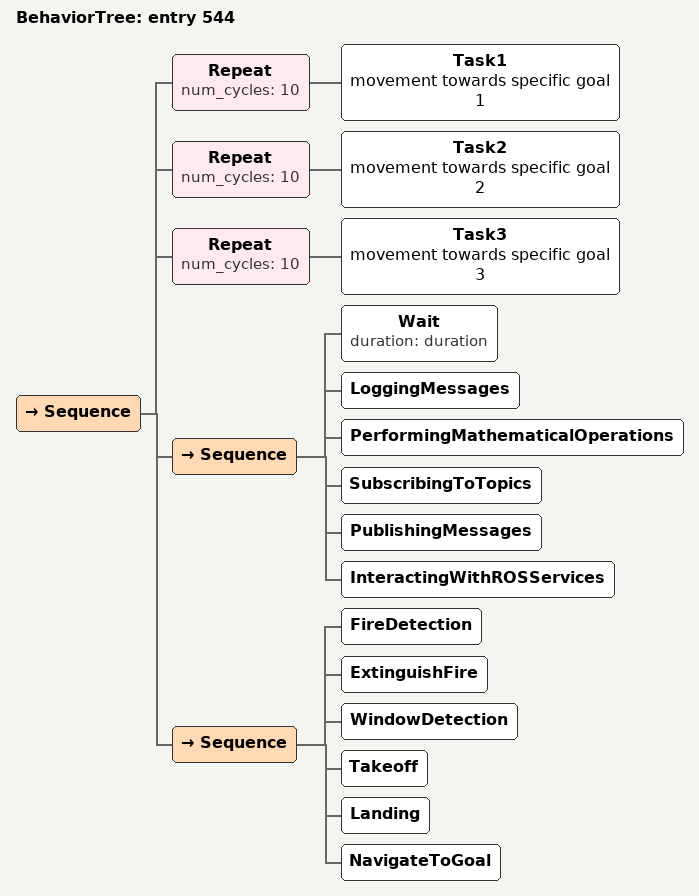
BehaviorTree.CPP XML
<?xml version="1.0" encoding="UTF-8"?>
<root BTCPP_format="4">
  <BehaviorTree ID="entry 544">
    <Sequence>
      <Repeat num_cycles="10">
        <Task1 name="movement towards specific goal 1"/>
      </Repeat>
      <Repeat num_cycles="10">
        <Task2 name="movement towards specific goal 2"/>
      </Repeat>
      <Repeat num_cycles="10">
        <Task3 name="movement towards specific goal 3"/>
      </Repeat>
      <Sequence>
        <Wait duration="duration"/>
        <LoggingMessages/>
        <PerformingMathematicalOperations/>
        <SubscribingToTopics/>
        <PublishingMessages/>
        <InteractingWithROSServices/>
      </Sequence>
      <Sequence>
        <FireDetection/>
        <ExtinguishFire/>
        <WindowDetection/>
        <Takeoff/>
        <Landing/>
        <NavigateToGoal/>
      </Sequence>
    </Sequence>
  </BehaviorTree>

</root>
